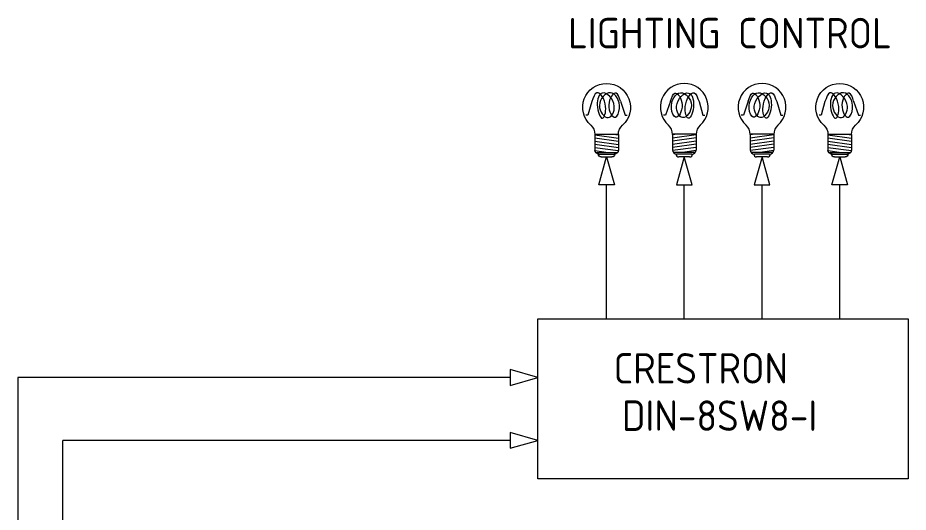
# Model space of a CAD drawing. Header units: millimetres. Extents: x 52029 to 181395, y -167683 to -9934.
# Drawn here: x 71335 to 78654, y -54663 to -50603 of the extents above; entities that cross this region are included whole.
import ezdxf
from ezdxf.enums import TextEntityAlignment as Align

# ---------------------------------------------------------------- set-up
doc = ezdxf.new("R2010")
doc.units = ezdxf.units.MM
doc.header["$LTSCALE"] = 3
doc.layers.add('FUR', color=8, linetype='Continuous', lineweight=5)
doc.styles.add('style1', font='isocp.shx', dxfattribs={"height": 1})

msp = doc.modelspace()

# ---------------------------------------------------------------- linework, layer by layer
at = {"layer": 'FUR', "color": 40}
for p, q in [((76053.8, -51291.6), (76021.5, -51402.7)), ((76289.1, -51287.3), (76328.2, -51402.7)), ((76699.4, -51287.3), (76660.3, -51402.7)), ((76934.7, -51291.6), (76967, -51402.7)), ((77338.2, -51287.3), (77299.1, -51402.7)), ((77573.5, -51291.6), (77605.8, -51402.7)), ((77970.2, -51291.6), (77937.9, -51402.7)), ((78205.5, -51287.3), (78244.6, -51402.7)), ((76021.5, -51402.7), (76004.7, -51402.7)), ((76328.2, -51402.7), (76345, -51402.7)), ((76660.3, -51402.7), (76643.5, -51402.7)), ((76967, -51402.7), (76983.8, -51402.7)), ((77299.1, -51402.7), (77282.3, -51402.7)), ((77605.8, -51402.7), (77622.6, -51402.7)), ((77937.9, -51402.7), (77921.1, -51402.7)), ((78244.6, -51402.7), (78261.4, -51402.7))]:
    msp.add_line(p, q, dxfattribs=at)
at = {"layer": 'FUR', "color": 8}
for p, q in [((76078.2, -51559.3), (76271.5, -51559.3)), ((76078.2, -51564), (76271.5, -51590.7)), ((76078.2, -51589.8), (76271.5, -51616.4)), ((76230.1, -51559.3), (76271.5, -51565)), ((76758.4, -51559.3), (76717, -51565)), ((76910.3, -51559.3), (76717, -51559.3)), ((76910.3, -51564), (76717, -51590.7)), ((76910.3, -51589.8), (76717, -51616.4)), ((77397.2, -51559.3), (77355.8, -51565)), ((77549.1, -51559.3), (77355.8, -51559.3)), ((77549.1, -51564), (77355.8, -51590.7)), ((77549.1, -51589.8), (77355.8, -51616.4)), ((77994.6, -51559.3), (78187.9, -51559.3)), ((77994.6, -51564), (78187.9, -51590.7)), ((77994.6, -51589.8), (78187.9, -51616.4)), ((78146.5, -51559.3), (78187.9, -51565)), ((76078.2, -51615.5), (76271.5, -51642.2)), ((76078.2, -51641.2), (76271.5, -51667.9)), ((76078.2, -51666.9), (76271.1, -51693.6)), ((76910.3, -51615.5), (76717, -51642.2)), ((76910.3, -51641.2), (76717, -51667.9)), ((76910.3, -51666.9), (76717.4, -51693.6)), ((77549.1, -51615.5), (77355.8, -51642.2)), ((77549.1, -51641.2), (77355.8, -51667.9)), ((77549.1, -51666.9), (77356.2, -51693.6)), ((77994.6, -51615.5), (78187.9, -51642.2)), ((77994.6, -51641.2), (78187.9, -51667.9)), ((77994.6, -51666.9), (78187.5, -51693.6)), ((76078.2, -51692.7), (76188.6, -51707.9)), ((76084.2, -51707.9), (76265.5, -51707.9)), ((76904.3, -51707.9), (76723, -51707.9)), ((76910.3, -51692.7), (76799.8, -51707.9)), ((77543.1, -51707.9), (77361.8, -51707.9)), ((77549.1, -51692.7), (77438.6, -51707.9)), ((77994.6, -51692.7), (78105.1, -51707.9)), ((78000.6, -51707.9), (78181.9, -51707.9))]:
    msp.add_line(p, q, dxfattribs=at)
at = {"layer": 'FUR'}
for p, q in [((76078.2, -51560.2), (76078.2, -51688.8)), ((76271.5, -51560.2), (76271.5, -51688.8)), ((76717, -51560.2), (76717, -51688.8)), ((76910.3, -51560.2), (76910.3, -51688.8)), ((77355.8, -51560.2), (77355.8, -51688.8)), ((77549.1, -51560.2), (77549.1, -51688.8)), ((77994.6, -51560.2), (77994.6, -51688.8)), ((78187.9, -51560.2), (78187.9, -51688.8)), ((76112, -51722.5), (76237.7, -51722.5)), ((76876.5, -51722.5), (76750.8, -51722.5)), ((77515.3, -51722.5), (77389.6, -51722.5)), ((78028.4, -51722.5), (78154.1, -51722.5)), ((76130.8, -51745.8), (76218.8, -51745.8)), ((76857.6, -51745.8), (76769.7, -51745.8)), ((77496.4, -51745.8), (77408.5, -51745.8)), ((78047.3, -51745.8), (78135.3, -51745.8))]:
    msp.add_line(p, q, dxfattribs=at)
at = {"layer": 'FUR', "color": 7}
for p, q in [((76174.8, -53076.5), (76174.8, -51974.4)), ((76813.6, -53076.5), (76813.6, -51974.4)), ((77452.5, -53076.5), (77452.5, -51974.4)), ((78091.3, -53076.5), (78091.3, -51974.4)), ((71704.9, -56365.5), (71704.9, -54073.7)), ((75382.5, -54073.7), (71704.9, -54073.7))]:
    msp.add_line(p, q, dxfattribs=at)
at = {"layer": 'FUR', "color": 3}
for p, q in [((71335.1, -53557), (71335.1, -55649.4)), ((75382.5, -53557), (71335.1, -53557))]:
    msp.add_line(p, q, dxfattribs=at)
at = {"layer": 'FUR', "color": 7}
for points in [[(76109.8, -51974.4), (76174.8, -51745.8), (76239.9, -51974.4)], [(76878.7, -51974.4), (76813.6, -51745.8), (76748.6, -51974.4)], [(77517.5, -51974.4), (77452.5, -51745.8), (77387.4, -51974.4)], [(78026.2, -51974.4), (78091.3, -51745.8), (78156.3, -51974.4)], [(75611, -53076.5), (78654.1, -53076.5), (78654.1, -54389.4), (75611, -54389.4)], [(75382.5, -53622.1), (75611, -53557), (75382.5, -53491.9)], [(75382.5, -54138.8), (75611, -54073.7), (75382.5, -54008.6)]]:
    msp.add_lwpolyline(points, close=True, dxfattribs=at)
at = {"layer": 'FUR', "color": 1, "extrusion": (0, 0, -1)}
for centre, major_axis, start_param, end_param in [((76174.8, -51338), (0, 196.3), 3.869219, 8.697151), ((78091.3, -51338), (0, 196.3), 3.869219, 8.697151), ((75976.9, -51560.2), (71.6, 71.6), -0.057772, 0.785398), ((76372.8, -51560.2), (-71.6, 71.6), 5.497787, 6.340957), ((77893.3, -51560.2), (71.6, 71.6), -0.057772, 0.785398), ((78289.2, -51560.2), (-71.6, 71.6), 5.497787, 6.340957)]:
    msp.add_ellipse(centre, major_axis=major_axis, ratio=1, start_param=start_param, end_param=end_param, dxfattribs=at)
at = {"layer": 'FUR', "color": 1}
for centre, major_axis, start_param, end_param in [((76813.6, -51338), (0, 196.3), 3.869219, 8.697151), ((77452.5, -51338), (0, 196.3), 3.869219, 8.697151), ((76615.7, -51560.2), (71.6, 71.6), 5.497787, 6.340957), ((77011.6, -51560.2), (-71.6, 71.6), -0.057772, 0.785398), ((77254.5, -51560.2), (71.6, 71.6), 5.497787, 6.340957), ((77650.4, -51560.2), (-71.6, 71.6), -0.057772, 0.785398)]:
    msp.add_ellipse(centre, major_axis=major_axis, ratio=1, start_param=start_param, end_param=end_param, dxfattribs=at)
at = {"layer": 'FUR', "extrusion": (0, 0, -1)}
for centre, major_axis, start_param, end_param in [((76112, -51688.8), (-23.9, 23.9), 3.926991, 5.497787), ((76130.8, -51722.2), (16.7, 16.7), 2.356194, 3.926991), ((76218.8, -51722.2), (16.7, 16.7), 0.785398, 2.356194), ((76237.7, -51688.8), (23.9, 23.9), 0.785398, 2.356194), ((78028.4, -51688.8), (-23.9, 23.9), 3.926991, 5.497787), ((78047.3, -51722.2), (16.7, 16.7), 2.356194, 3.926991), ((78135.3, -51722.2), (16.7, 16.7), 0.785398, 2.356194), ((78154.1, -51688.8), (23.9, 23.9), 0.785398, 2.356194)]:
    msp.add_ellipse(centre, major_axis=major_axis, ratio=1, start_param=start_param, end_param=end_param, dxfattribs=at)
at = {"layer": 'FUR'}
for centre, major_axis, start_param, end_param in [((76750.8, -51688.8), (-23.9, 23.9), 0.785398, 2.356194), ((76769.7, -51722.2), (-16.7, 16.7), 0.785398, 2.356194), ((76857.6, -51722.2), (-16.7, 16.7), 2.356194, 3.926991), ((76876.5, -51688.8), (23.9, 23.9), 3.926991, 5.497787), ((77389.6, -51688.8), (-23.9, 23.9), 0.785398, 2.356194), ((77408.5, -51722.2), (-16.7, 16.7), 0.785398, 2.356194), ((77496.4, -51722.2), (-16.7, 16.7), 2.356194, 3.926991), ((77515.3, -51688.8), (23.9, 23.9), 3.926991, 5.497787)]:
    msp.add_ellipse(centre, major_axis=major_axis, ratio=1, start_param=start_param, end_param=end_param, dxfattribs=at)
at = {"layer": 'FUR', "color": 40}
for points in [[(76289.1, -51287.3), (76278.8, -51256.6), (76253, -51179.3), (76160, -51317.1), (76243.8, -51465), (76304.3, -51318.2), (76217.8, -51162.5), (76072.2, -51312.2), (76189.2, -51472.9), (76275.4, -51308.9), (76134.7, -51169.6), (76079.2, -51317.6), (76141, -51480.8), (76189.7, -51314.4), (76096.4, -51170.9), (76065.5, -51258.3), (76053.8, -51291.6)], [(76699.4, -51287.3), (76709.7, -51256.6), (76735.4, -51179.3), (76828.5, -51317.1), (76744.7, -51465), (76684.2, -51318.2), (76770.6, -51162.5), (76916.3, -51312.2), (76799.3, -51472.9), (76713, -51308.9), (76853.8, -51169.6), (76909.3, -51317.6), (76847.4, -51480.8), (76798.7, -51314.4), (76892.1, -51170.9), (76923, -51258.3), (76934.7, -51291.6)], [(77338.2, -51287.3), (77348.5, -51256.6), (77374.3, -51179.3), (77467.3, -51317.1), (77383.5, -51465), (77323, -51318.2), (77409.4, -51162.5), (77555.1, -51312.2), (77438.1, -51472.9), (77351.9, -51308.9), (77492.6, -51169.6), (77548.1, -51317.6), (77486.3, -51480.8), (77437.6, -51314.4), (77530.9, -51170.9), (77561.8, -51258.3), (77573.5, -51291.6)], [(78205.5, -51287.3), (78195.3, -51256.6), (78169.5, -51179.3), (78076.4, -51317.1), (78160.2, -51465), (78220.7, -51318.2), (78134.3, -51162.5), (77988.6, -51312.2), (78105.6, -51472.9), (78191.9, -51308.9), (78051.1, -51169.6), (77995.6, -51317.6), (78057.5, -51480.8), (78106.2, -51314.4), (78012.8, -51170.9), (77982, -51258.3), (77970.2, -51291.6)]]:
    msp.add_open_spline(points, degree=3, knots=[0, 0, 0, 0, 15.100827, 37.929878, 61.04655, 77.090285, 106.865366, 134.229578, 158.996551, 180.226968, 209.485756, 230.563679, 254.144379, 273.792162, 300.825924, 317.441855, 317.441855, 317.441855, 317.441855], dxfattribs=at)

# ---------------------------------------------------------------- texts
at = {"layer": 'FUR', "color": 7, "style": 'style1'}
msp.add_text('LIGHTING CONTROL', height=250, dxfattribs=at).set_placement((77189, -50853.8), align=Align.CENTER)
for s, p in [('CRESTRON', (76232.3, -53606.8)), ('DIN-8SW8-I', (76301.5, -53995.6))]:
    msp.add_text(s, height=250, dxfattribs=at).set_placement(p)

doc.saveas('drawing.dxf')
